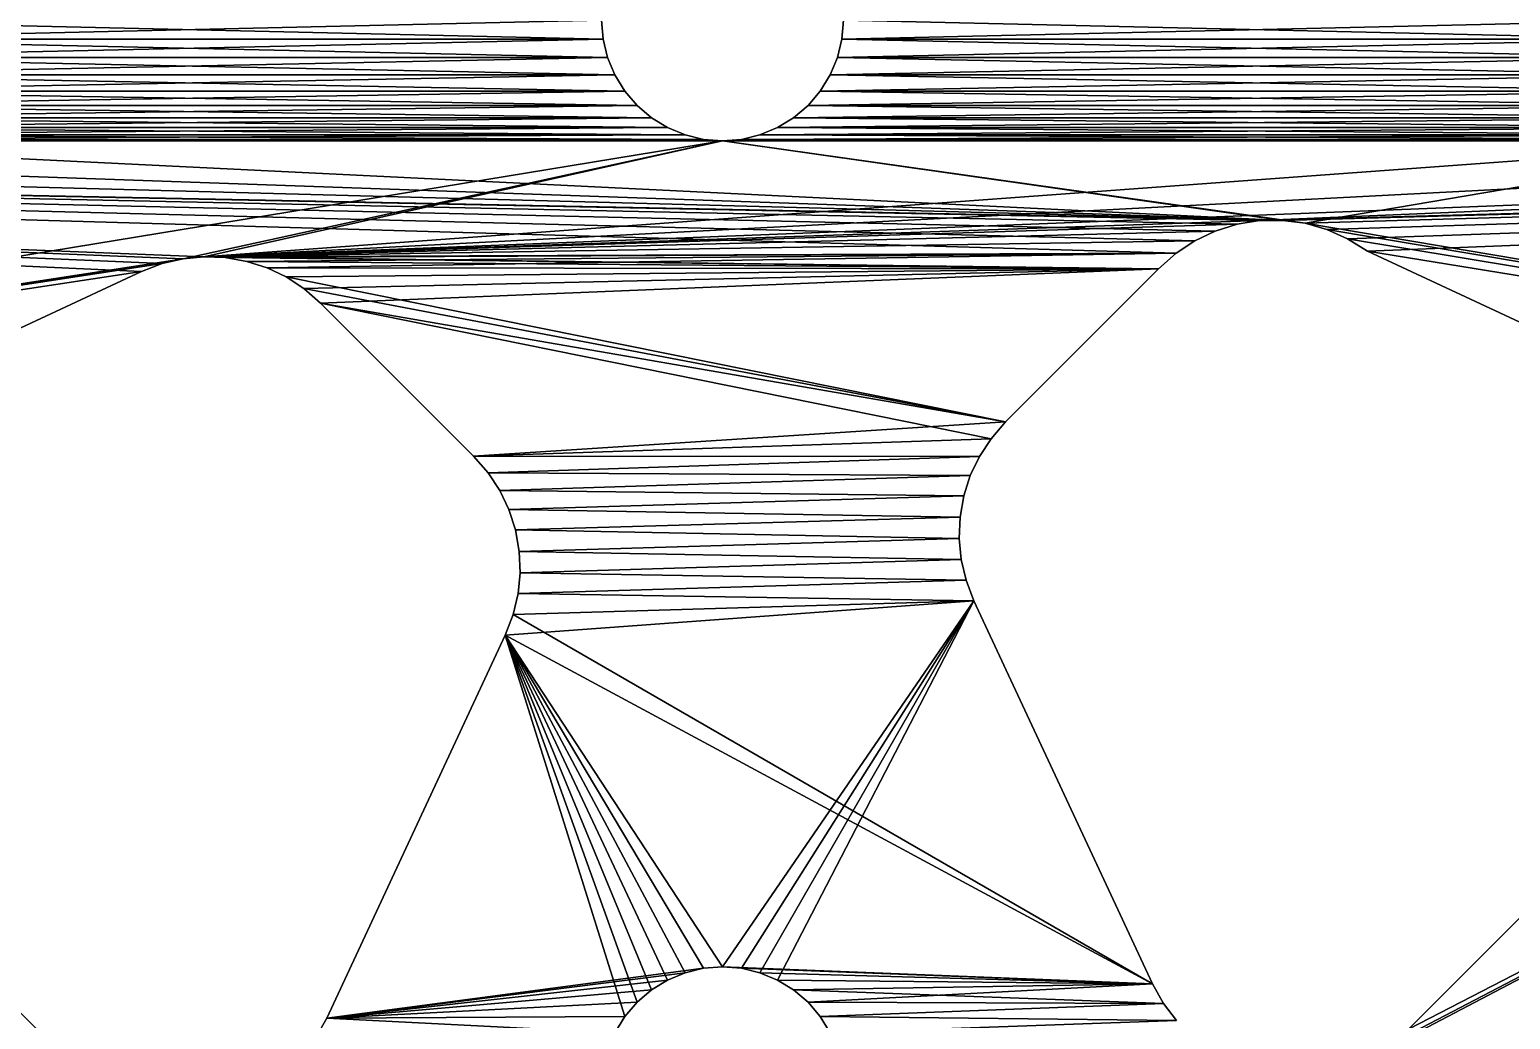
# Model space of a CAD drawing. Header units: millimetres. Extents: x -48.7 to 48.7, y -48.7 to 48.7.
# Drawn here: x -8.74 to 9.94, y -12.61 to -0.12 of the extents above; entities that cross this region are included whole.
import ezdxf

# ---------------------------------------------------------------- set-up
doc = ezdxf.new("R2010")
doc.units = ezdxf.units.MM
doc.header["$LTSCALE"] = 65.185185
for name, color, linetype in [('1', 7, 'CONTINUOUS'), ('122', 7, 'CONTINUOUS'), ('131', 7, 'CONTINUOUS'), ('2', 7, 'CONTINUOUS'), ('22', 7, 'CONTINUOUS'), ('67', 7, 'CONTINUOUS'), ('69', 7, 'CONTINUOUS'), ('70', 7, 'CONTINUOUS'), ('71', 7, 'CONTINUOUS'), ('73', 7, 'CONTINUOUS'), ('74', 7, 'CONTINUOUS'), ('75', 7, 'CONTINUOUS'), ('76', 7, 'CONTINUOUS'), ('78', 7, 'CONTINUOUS'), ('79', 7, 'CONTINUOUS'), ('80', 7, 'CONTINUOUS'), ('81', 7, 'CONTINUOUS'), ('82', 7, 'CONTINUOUS'), ('83', 7, 'CONTINUOUS'), ('84', 7, 'CONTINUOUS')]:
    doc.layers.add(name, color=color, linetype=linetype)

msp = doc.modelspace()

# ---------------------------------------------------------------- linework, layer by layer
at = {"layer": '1', "linetype": 'CONTINUOUS'}
for points in [[(-11.965, -0.242), (-11.945, 0), (-1.505, -0.242), (-11.965, -0.242)], [(-1.505, -0.242), (-11.945, 0), (-1.525, 0), (-1.505, -0.242)], [(1.525, 0), (11.965, -0.242), (1.505, -0.242), (1.525, 0)], [(11.945, 0), (11.965, -0.242), (1.525, 0), (11.945, 0)], [(-12.02, -0.472), (-11.965, -0.242), (-1.45, -0.472), (-12.02, -0.472)], [(-1.45, -0.472), (-11.965, -0.242), (-1.505, -0.242), (-1.45, -0.472)], [(1.505, -0.242), (12.02, -0.472), (1.45, -0.472), (1.505, -0.242)], [(11.965, -0.242), (12.02, -0.472), (1.505, -0.242), (11.965, -0.242)], [(-12.112, -0.691), (-12.02, -0.472), (-1.359, -0.691), (-12.112, -0.691)], [(-1.359, -0.691), (-12.02, -0.472), (-1.45, -0.472), (-1.359, -0.691)], [(1.45, -0.472), (12.112, -0.691), (1.359, -0.691), (1.45, -0.472)], [(12.02, -0.472), (12.112, -0.691), (1.45, -0.472), (12.02, -0.472)], [(-12.237, -0.897), (-12.112, -0.691), (-1.233, -0.897), (-12.237, -0.897)], [(-1.233, -0.897), (-12.112, -0.691), (-1.359, -0.691), (-1.233, -0.897)], [(1.359, -0.691), (12.237, -0.897), (1.233, -0.897), (1.359, -0.691)], [(12.112, -0.691), (12.237, -0.897), (1.359, -0.691), (12.112, -0.691)], [(-12.392, -1.077), (-12.237, -0.897), (-1.079, -1.077), (-12.392, -1.077)], [(-1.079, -1.077), (-12.237, -0.897), (-1.233, -0.897), (-1.079, -1.077)], [(1.233, -0.897), (12.392, -1.077), (1.079, -1.077), (1.233, -0.897)], [(12.237, -0.897), (12.392, -1.077), (1.233, -0.897), (12.237, -0.897)], [(-12.575, -1.234), (-12.392, -1.077), (-0.895, -1.234), (-12.575, -1.234)], [(-0.895, -1.234), (-12.392, -1.077), (-1.079, -1.077), (-0.895, -1.234)], [(1.079, -1.077), (12.575, -1.234), (0.895, -1.234), (1.079, -1.077)], [(12.392, -1.077), (12.575, -1.234), (1.079, -1.077), (12.392, -1.077)], [(-12.777, -1.358), (-12.575, -1.234), (-0.693, -1.358), (-12.777, -1.358)], [(-0.693, -1.358), (-12.575, -1.234), (-0.895, -1.234), (-0.693, -1.358)], [(0.895, -1.234), (12.777, -1.358), (0.693, -1.358), (0.895, -1.234)], [(12.575, -1.234), (12.777, -1.358), (0.895, -1.234), (12.575, -1.234)], [(-13.231, -1.506), (-13, -1.45), (-0.239, -1.506), (-13.231, -1.506)], [(-13, -1.45), (-12.777, -1.358), (-0.471, -1.45), (-13, -1.45)], [(-0.239, -1.506), (-13, -1.45), (-0.471, -1.45), (-0.239, -1.506)], [(-0.471, -1.45), (-12.777, -1.358), (-0.693, -1.358), (-0.471, -1.45)], [(0.471, -1.45), (13.231, -1.506), (0.239, -1.506), (0.471, -1.45)], [(0.693, -1.358), (13, -1.45), (0.471, -1.45), (0.693, -1.358)], [(13, -1.45), (13.231, -1.506), (0.471, -1.45), (13, -1.45)], [(12.777, -1.358), (13, -1.45), (0.693, -1.358), (12.777, -1.358)], [(-43.2, -1.524), (-30.5, -1.524), (7.063, -2.528), (-43.2, -1.524)], [(5.721, -2.943), (-43.2, -1.524), (5.958, -2.784), (5.721, -2.943)], [(-43.2, -1.524), (5.721, -2.943), (-6.542, -2.986), (-43.2, -1.524)], [(5.958, -2.784), (-43.2, -1.524), (6.214, -2.662), (5.958, -2.784)], [(6.214, -2.662), (-43.2, -1.524), (6.492, -2.576), (6.214, -2.662)], [(6.492, -2.576), (-43.2, -1.524), (6.776, -2.531), (6.492, -2.576)], [(6.776, -2.531), (-43.2, -1.524), (7.063, -2.528), (6.776, -2.531)], [(-12.161, -5.426), (-43.2, -1.524), (-7.329, -3.172), (-12.161, -5.426)], [(-7.329, -3.172), (-43.2, -1.524), (-7.068, -3.074), (-7.329, -3.172)], [(-7.068, -3.074), (-43.2, -1.524), (-6.806, -3.012), (-7.068, -3.074)], [(-6.806, -3.012), (-43.2, -1.524), (-6.542, -2.986), (-6.806, -3.012)], [(-30.5, -1.524), (-21.567, -1.524), (7.063, -2.528), (-30.5, -1.524)], [(-21.567, -1.524), (-13.47, -1.524), (7.063, -2.528), (-21.567, -1.524)], [(-13.47, -1.524), (-13.231, -1.506), (0, -1.524), (-13.47, -1.524)], [(-13.47, -1.524), (0, -1.524), (7.063, -2.528), (-13.47, -1.524)], [(0, -1.524), (-13.231, -1.506), (-0.239, -1.506), (0, -1.524)], [(0.239, -1.506), (13.47, -1.524), (0, -1.524), (0.239, -1.506)], [(0, -1.524), (13.47, -1.524), (7.351, -2.565), (0, -1.524)], [(7.063, -2.528), (0, -1.524), (7.351, -2.565), (7.063, -2.528)], [(13.231, -1.506), (13.47, -1.524), (0.239, -1.506), (13.231, -1.506)], [(13.47, -1.524), (43.439, -8.654), (7.351, -2.565), (13.47, -1.524)], [(7.351, -2.565), (43.439, -8.654), (7.625, -2.643), (7.351, -2.565)], [(7.625, -2.643), (43.439, -8.654), (7.885, -2.759), (7.625, -2.643)], [(7.885, -2.759), (43.439, -8.654), (8.135, -2.915), (7.885, -2.759)], [(5.721, -2.943), (5.501, -3.14), (-6.542, -2.986), (5.721, -2.943)], [(-6.542, -2.986), (5.501, -3.14), (-6.273, -2.997), (-6.542, -2.986)], [(8.135, -2.915), (43.439, -8.654), (12.593, -4.994), (8.135, -2.915)], [(-6.273, -2.997), (5.501, -3.14), (-6.003, -3.045), (-6.273, -2.997)], [(-6.003, -3.045), (5.501, -3.14), (-5.746, -3.126), (-6.003, -3.045)], [(-5.746, -3.126), (5.501, -3.14), (-5.507, -3.241), (-5.746, -3.126)], [(5.501, -3.14), (3.571, -5.07), (-5.507, -3.241), (5.501, -3.14)], [(-5.507, -3.241), (3.571, -5.07), (-5.282, -3.389), (-5.507, -3.241)], [(-5.282, -3.389), (3.571, -5.07), (-5.07, -3.571), (-5.282, -3.389)], [(3.571, -5.07), (3.389, -5.282), (-5.07, -3.571), (3.571, -5.07)], [(-5.07, -3.571), (3.389, -5.282), (-3.14, -5.501), (-5.07, -3.571)], [(3.389, -5.282), (3.241, -5.507), (-3.14, -5.501), (3.389, -5.282)], [(-3.14, -5.501), (3.241, -5.507), (-2.958, -5.713), (-3.14, -5.501)], [(3.241, -5.507), (3.126, -5.746), (-2.958, -5.713), (3.241, -5.507)], [(-2.958, -5.713), (3.126, -5.746), (-2.809, -5.938), (-2.958, -5.713)], [(3.126, -5.746), (3.045, -6.003), (-2.809, -5.938), (3.126, -5.746)], [(-2.809, -5.938), (3.045, -6.003), (-2.695, -6.177), (-2.809, -5.938)], [(3.045, -6.003), (2.997, -6.273), (-2.695, -6.177), (3.045, -6.003)], [(-2.695, -6.177), (2.997, -6.273), (-2.614, -6.434), (-2.695, -6.177)], [(2.997, -6.273), (2.986, -6.542), (-2.614, -6.434), (2.997, -6.273)], [(-2.614, -6.434), (2.986, -6.542), (-2.566, -6.704), (-2.614, -6.434)], [(2.986, -6.542), (3.012, -6.806), (-2.566, -6.704), (2.986, -6.542)], [(-2.566, -6.704), (3.012, -6.806), (-2.555, -6.974), (-2.566, -6.704)], [(3.012, -6.806), (3.074, -7.068), (-2.555, -6.974), (3.012, -6.806)], [(7.291, -20.091), (13.494, -7.781), (20.129, -6.81), (7.291, -20.091)], [(-2.555, -6.974), (3.074, -7.068), (-2.58, -7.237), (-2.555, -6.974)], [(3.074, -7.068), (3.172, -7.329), (-2.58, -7.237), (3.074, -7.068)], [(-2.58, -7.237), (3.172, -7.329), (-2.643, -7.499), (-2.58, -7.237)], [(3.172, -7.329), (5.426, -12.161), (-2.643, -7.499), (3.172, -7.329)], [(-2.643, -7.499), (5.426, -12.161), (-2.741, -7.761), (-2.643, -7.499)], [(-0.239, -20.061), (-0.471, -20.117), (-20.18, -7.731), (-0.239, -20.061)], [(-20.18, -7.731), (-0.471, -20.117), (-7.298, -20.125), (-20.18, -7.731)], [(0, -20.042), (-0.239, -20.061), (-20.18, -7.731), (0, -20.042)], [(-7.539, -13.609), (0, -20.042), (-20.18, -7.731), (-7.539, -13.609)], [(-12.73, -8.653), (-8.221, -13.162), (-20.18, -7.731), (-12.73, -8.653)], [(-7.781, -13.494), (-7.539, -13.609), (-20.18, -7.731), (-7.781, -13.494)], [(-8.008, -13.345), (-7.781, -13.494), (-20.18, -7.731), (-8.008, -13.345)], [(-8.221, -13.162), (-8.008, -13.345), (-20.18, -7.731), (-8.221, -13.162)], [(-2.741, -7.761), (-1.233, -12.573), (-4.994, -12.593), (-2.741, -7.761)], [(-1.079, -12.393), (-1.233, -12.573), (-2.741, -7.761), (-1.079, -12.393)], [(-0.895, -12.236), (-1.079, -12.393), (-2.741, -7.761), (-0.895, -12.236)], [(-0.693, -12.112), (-0.895, -12.236), (-2.741, -7.761), (-0.693, -12.112)], [(-0.471, -12.02), (-0.693, -12.112), (-2.741, -7.761), (-0.471, -12.02)], [(-0.239, -11.964), (-0.471, -12.02), (-2.741, -7.761), (-0.239, -11.964)], [(0, -11.946), (-0.239, -11.964), (-2.741, -7.761), (0, -11.946)], [(5.426, -12.161), (0, -11.946), (-2.741, -7.761), (5.426, -12.161)], [(13.345, -8.008), (13.494, -7.781), (7.291, -20.091), (13.345, -8.008)], [(13.162, -8.221), (13.345, -8.008), (7.291, -20.091), (13.162, -8.221)], [(8.653, -12.73), (13.162, -8.221), (7.291, -20.091), (8.653, -12.73)], [(0.239, -11.964), (0, -11.946), (5.426, -12.161), (0.239, -11.964)], [(0.471, -12.02), (0.239, -11.964), (5.426, -12.161), (0.471, -12.02)], [(0.693, -12.112), (0.471, -12.02), (5.426, -12.161), (0.693, -12.112)], [(0.895, -12.236), (0.693, -12.112), (5.426, -12.161), (0.895, -12.236)], [(5.563, -12.406), (0.895, -12.236), (5.426, -12.161), (5.563, -12.406)], [(1.079, -12.393), (0.895, -12.236), (5.563, -12.406), (1.079, -12.393)], [(1.233, -12.573), (1.079, -12.393), (5.563, -12.406), (1.233, -12.573)], [(5.726, -12.624), (1.233, -12.573), (5.563, -12.406), (5.726, -12.624)], [(-4.994, -12.593), (-1.359, -12.779), (-5.132, -12.838), (-4.994, -12.593)], [(-1.233, -12.573), (-1.359, -12.779), (-4.994, -12.593), (-1.233, -12.573)], [(1.359, -12.779), (1.233, -12.573), (5.726, -12.624), (1.359, -12.779)]]:
    msp.add_3dface(points, dxfattribs=at)
at = {"layer": '122', "linetype": 'CONTINUOUS'}
for points in [[(7.291, -20.091), (20.129, -6.81), (7.291, -20.091, 3.175), (7.291, -20.091)], [(20.129, -6.81), (20.129, -6.81, 3.175), (7.291, -20.091, 3.175), (20.129, -6.81)]]:
    msp.add_3dface(points, dxfattribs=at)
at = {"layer": '131', "linetype": 'CONTINUOUS'}
for points in [[(-20.18, -7.731), (-7.298, -20.125), (-20.18, -7.731, 3.175), (-20.18, -7.731)], [(-7.298, -20.125), (-7.298, -20.125, 3.175), (-20.18, -7.731, 3.175), (-7.298, -20.125)]]:
    msp.add_3dface(points, dxfattribs=at)
at = {"layer": '2', "linetype": 'CONTINUOUS'}
for points in [[(-11.945, 0, 3.175), (-11.965, -0.242, 3.175), (-1.525, 0, 3.175), (-11.945, 0, 3.175)], [(-1.525, 0, 3.175), (-11.965, -0.242, 3.175), (-1.505, -0.242, 3.175), (-1.525, 0, 3.175)], [(11.965, -0.242, 3.175), (11.945, 0, 3.175), (1.505, -0.242, 3.175), (11.965, -0.242, 3.175)], [(11.945, 0, 3.175), (1.525, 0, 3.175), (1.505, -0.242, 3.175), (11.945, 0, 3.175)], [(-11.965, -0.242, 3.175), (-12.02, -0.472, 3.175), (-1.505, -0.242, 3.175), (-11.965, -0.242, 3.175)], [(-1.505, -0.242, 3.175), (-12.02, -0.472, 3.175), (-1.45, -0.472, 3.175), (-1.505, -0.242, 3.175)], [(12.02, -0.472, 3.175), (11.965, -0.242, 3.175), (1.45, -0.472, 3.175), (12.02, -0.472, 3.175)], [(1.45, -0.472, 3.175), (11.965, -0.242, 3.175), (1.505, -0.242, 3.175), (1.45, -0.472, 3.175)], [(-12.02, -0.472, 3.175), (-12.112, -0.691, 3.175), (-1.45, -0.472, 3.175), (-12.02, -0.472, 3.175)], [(-1.45, -0.472, 3.175), (-12.112, -0.691, 3.175), (-1.359, -0.691, 3.175), (-1.45, -0.472, 3.175)], [(12.112, -0.691, 3.175), (12.02, -0.472, 3.175), (1.359, -0.691, 3.175), (12.112, -0.691, 3.175)], [(1.359, -0.691, 3.175), (12.02, -0.472, 3.175), (1.45, -0.472, 3.175), (1.359, -0.691, 3.175)], [(-12.112, -0.691, 3.175), (-12.237, -0.897, 3.175), (-1.359, -0.691, 3.175), (-12.112, -0.691, 3.175)], [(-1.359, -0.691, 3.175), (-12.237, -0.897, 3.175), (-1.233, -0.897, 3.175), (-1.359, -0.691, 3.175)], [(12.237, -0.897, 3.175), (12.112, -0.691, 3.175), (1.233, -0.897, 3.175), (12.237, -0.897, 3.175)], [(1.233, -0.897, 3.175), (12.112, -0.691, 3.175), (1.359, -0.691, 3.175), (1.233, -0.897, 3.175)], [(-12.237, -0.897, 3.175), (-12.392, -1.077, 3.175), (-1.233, -0.897, 3.175), (-12.237, -0.897, 3.175)], [(-1.233, -0.897, 3.175), (-12.392, -1.077, 3.175), (-1.079, -1.077, 3.175), (-1.233, -0.897, 3.175)], [(12.392, -1.077, 3.175), (12.237, -0.897, 3.175), (1.079, -1.077, 3.175), (12.392, -1.077, 3.175)], [(1.079, -1.077, 3.175), (12.237, -0.897, 3.175), (1.233, -0.897, 3.175), (1.079, -1.077, 3.175)], [(-12.392, -1.077, 3.175), (-12.575, -1.234, 3.175), (-1.079, -1.077, 3.175), (-12.392, -1.077, 3.175)], [(-1.079, -1.077, 3.175), (-12.575, -1.234, 3.175), (-0.895, -1.234, 3.175), (-1.079, -1.077, 3.175)], [(12.575, -1.234, 3.175), (12.392, -1.077, 3.175), (0.895, -1.234, 3.175), (12.575, -1.234, 3.175)], [(0.895, -1.234, 3.175), (12.392, -1.077, 3.175), (1.079, -1.077, 3.175), (0.895, -1.234, 3.175)], [(-12.575, -1.234, 3.175), (-12.777, -1.358, 3.175), (-0.895, -1.234, 3.175), (-12.575, -1.234, 3.175)], [(-0.895, -1.234, 3.175), (-12.777, -1.358, 3.175), (-0.693, -1.358, 3.175), (-0.895, -1.234, 3.175)], [(12.777, -1.358, 3.175), (12.575, -1.234, 3.175), (0.693, -1.358, 3.175), (12.777, -1.358, 3.175)], [(0.693, -1.358, 3.175), (12.575, -1.234, 3.175), (0.895, -1.234, 3.175), (0.693, -1.358, 3.175)], [(-13, -1.45, 3.175), (-13.231, -1.506, 3.175), (-0.471, -1.45, 3.175), (-13, -1.45, 3.175)], [(-0.471, -1.45, 3.175), (-13.231, -1.506, 3.175), (-0.239, -1.506, 3.175), (-0.471, -1.45, 3.175)], [(-12.777, -1.358, 3.175), (-13, -1.45, 3.175), (-0.693, -1.358, 3.175), (-12.777, -1.358, 3.175)], [(-0.693, -1.358, 3.175), (-13, -1.45, 3.175), (-0.471, -1.45, 3.175), (-0.693, -1.358, 3.175)], [(13.231, -1.506, 3.175), (13, -1.45, 3.175), (0.239, -1.506, 3.175), (13.231, -1.506, 3.175)], [(0.239, -1.506, 3.175), (13, -1.45, 3.175), (0.471, -1.45, 3.175), (0.239, -1.506, 3.175)], [(13, -1.45, 3.175), (12.777, -1.358, 3.175), (0.471, -1.45, 3.175), (13, -1.45, 3.175)], [(0.471, -1.45, 3.175), (12.777, -1.358, 3.175), (0.693, -1.358, 3.175), (0.471, -1.45, 3.175)], [(-13.47, -1.524, 3.175), (-43.439, -8.654, 3.175), (0, -1.524, 3.175), (-13.47, -1.524, 3.175)], [(0, -1.524, 3.175), (-43.439, -8.654, 3.175), (-6.806, -3.012, 3.175), (0, -1.524, 3.175)], [(-13.231, -1.506, 3.175), (-13.47, -1.524, 3.175), (-0.239, -1.506, 3.175), (-13.231, -1.506, 3.175)], [(-0.239, -1.506, 3.175), (-13.47, -1.524, 3.175), (0, -1.524, 3.175), (-0.239, -1.506, 3.175)], [(-6.542, -2.986, 3.175), (0, -1.524, 3.175), (-6.806, -3.012, 3.175), (-6.542, -2.986, 3.175)], [(30.5, -1.524, 3.175), (21.567, -1.524, 3.175), (-6.542, -2.986, 3.175), (30.5, -1.524, 3.175)], [(21.567, -1.524, 3.175), (13.47, -1.524, 3.175), (-6.542, -2.986, 3.175), (21.567, -1.524, 3.175)], [(6.776, -2.531, 3.175), (30.5, -1.524, 3.175), (-6.542, -2.986, 3.175), (6.776, -2.531, 3.175)], [(13.47, -1.524, 3.175), (0, -1.524, 3.175), (-6.542, -2.986, 3.175), (13.47, -1.524, 3.175)], [(13.47, -1.524, 3.175), (13.231, -1.506, 3.175), (0, -1.524, 3.175), (13.47, -1.524, 3.175)], [(0, -1.524, 3.175), (13.231, -1.506, 3.175), (0.239, -1.506, 3.175), (0, -1.524, 3.175)], [(43.2, -1.524, 3.175), (30.5, -1.524, 3.175), (6.776, -2.531, 3.175), (43.2, -1.524, 3.175)], [(7.063, -2.528, 3.175), (43.2, -1.524, 3.175), (6.776, -2.531, 3.175), (7.063, -2.528, 3.175)], [(7.351, -2.565, 3.175), (43.2, -1.524, 3.175), (7.063, -2.528, 3.175), (7.351, -2.565, 3.175)], [(7.625, -2.643, 3.175), (43.2, -1.524, 3.175), (7.351, -2.565, 3.175), (7.625, -2.643, 3.175)], [(7.885, -2.759, 3.175), (43.2, -1.524, 3.175), (7.625, -2.643, 3.175), (7.885, -2.759, 3.175)], [(8.135, -2.915, 3.175), (43.2, -1.524, 3.175), (7.885, -2.759, 3.175), (8.135, -2.915, 3.175)], [(12.593, -4.994, 3.175), (43.2, -1.524, 3.175), (8.135, -2.915, 3.175), (12.593, -4.994, 3.175)], [(6.492, -2.576, 3.175), (6.776, -2.531, 3.175), (-6.542, -2.986, 3.175), (6.492, -2.576, 3.175)], [(6.214, -2.662, 3.175), (6.492, -2.576, 3.175), (-6.542, -2.986, 3.175), (6.214, -2.662, 3.175)], [(5.958, -2.784, 3.175), (6.214, -2.662, 3.175), (-6.542, -2.986, 3.175), (5.958, -2.784, 3.175)], [(5.721, -2.943, 3.175), (5.958, -2.784, 3.175), (-6.542, -2.986, 3.175), (5.721, -2.943, 3.175)], [(-6.273, -2.997, 3.175), (5.721, -2.943, 3.175), (-6.542, -2.986, 3.175), (-6.273, -2.997, 3.175)], [(-6.003, -3.045, 3.175), (5.721, -2.943, 3.175), (-6.273, -2.997, 3.175), (-6.003, -3.045, 3.175)], [(-5.746, -3.126, 3.175), (5.721, -2.943, 3.175), (-6.003, -3.045, 3.175), (-5.746, -3.126, 3.175)], [(5.501, -3.14, 3.175), (5.721, -2.943, 3.175), (-5.746, -3.126, 3.175), (5.501, -3.14, 3.175)], [(-6.806, -3.012, 3.175), (-43.439, -8.654, 3.175), (-7.068, -3.074, 3.175), (-6.806, -3.012, 3.175)], [(-7.068, -3.074, 3.175), (-43.439, -8.654, 3.175), (-7.329, -3.172, 3.175), (-7.068, -3.074, 3.175)], [(-7.329, -3.172, 3.175), (-43.439, -8.654, 3.175), (-12.161, -5.426, 3.175), (-7.329, -3.172, 3.175)], [(-5.507, -3.241, 3.175), (5.501, -3.14, 3.175), (-5.746, -3.126, 3.175), (-5.507, -3.241, 3.175)], [(-5.282, -3.389, 3.175), (5.501, -3.14, 3.175), (-5.507, -3.241, 3.175), (-5.282, -3.389, 3.175)], [(-5.07, -3.571, 3.175), (5.501, -3.14, 3.175), (-5.282, -3.389, 3.175), (-5.07, -3.571, 3.175)], [(3.571, -5.07, 3.175), (5.501, -3.14, 3.175), (-5.07, -3.571, 3.175), (3.571, -5.07, 3.175)], [(-3.14, -5.501, 3.175), (3.571, -5.07, 3.175), (-5.07, -3.571, 3.175), (-3.14, -5.501, 3.175)], [(3.389, -5.282, 3.175), (3.571, -5.07, 3.175), (-3.14, -5.501, 3.175), (3.389, -5.282, 3.175)], [(3.241, -5.507, 3.175), (3.389, -5.282, 3.175), (-3.14, -5.501, 3.175), (3.241, -5.507, 3.175)], [(-2.958, -5.713, 3.175), (3.241, -5.507, 3.175), (-3.14, -5.501, 3.175), (-2.958, -5.713, 3.175)], [(3.126, -5.746, 3.175), (3.241, -5.507, 3.175), (-2.958, -5.713, 3.175), (3.126, -5.746, 3.175)], [(-2.809, -5.938, 3.175), (3.126, -5.746, 3.175), (-2.958, -5.713, 3.175), (-2.809, -5.938, 3.175)], [(3.045, -6.003, 3.175), (3.126, -5.746, 3.175), (-2.809, -5.938, 3.175), (3.045, -6.003, 3.175)], [(-2.695, -6.177, 3.175), (3.045, -6.003, 3.175), (-2.809, -5.938, 3.175), (-2.695, -6.177, 3.175)], [(2.997, -6.273, 3.175), (3.045, -6.003, 3.175), (-2.695, -6.177, 3.175), (2.997, -6.273, 3.175)], [(-2.614, -6.434, 3.175), (2.997, -6.273, 3.175), (-2.695, -6.177, 3.175), (-2.614, -6.434, 3.175)], [(2.986, -6.542, 3.175), (2.997, -6.273, 3.175), (-2.614, -6.434, 3.175), (2.986, -6.542, 3.175)], [(-2.566, -6.704, 3.175), (2.986, -6.542, 3.175), (-2.614, -6.434, 3.175), (-2.566, -6.704, 3.175)], [(3.012, -6.806, 3.175), (2.986, -6.542, 3.175), (-2.566, -6.704, 3.175), (3.012, -6.806, 3.175)], [(-2.555, -6.974, 3.175), (3.012, -6.806, 3.175), (-2.566, -6.704, 3.175), (-2.555, -6.974, 3.175)], [(3.074, -7.068, 3.175), (3.012, -6.806, 3.175), (-2.555, -6.974, 3.175), (3.074, -7.068, 3.175)], [(0, -20.042, 3.175), (0.239, -20.061, 3.175), (20.129, -6.81, 3.175), (0, -20.042, 3.175)], [(8.212, -13.063, 3.175), (0, -20.042, 3.175), (20.129, -6.81, 3.175), (8.212, -13.063, 3.175)], [(20.129, -6.81, 3.175), (0.239, -20.061, 3.175), (7.291, -20.091, 3.175), (20.129, -6.81, 3.175)], [(8.44, -12.914, 3.175), (8.212, -13.063, 3.175), (20.129, -6.81, 3.175), (8.44, -12.914, 3.175)], [(8.653, -12.73, 3.175), (8.44, -12.914, 3.175), (20.129, -6.81, 3.175), (8.653, -12.73, 3.175)], [(13.162, -8.221, 3.175), (8.653, -12.73, 3.175), (20.129, -6.81, 3.175), (13.162, -8.221, 3.175)], [(-2.58, -7.237, 3.175), (3.074, -7.068, 3.175), (-2.555, -6.974, 3.175), (-2.58, -7.237, 3.175)], [(3.172, -7.329, 3.175), (3.074, -7.068, 3.175), (-2.58, -7.237, 3.175), (3.172, -7.329, 3.175)], [(-2.643, -7.499, 3.175), (3.172, -7.329, 3.175), (-2.58, -7.237, 3.175), (-2.643, -7.499, 3.175)], [(0, -11.946, 3.175), (3.172, -7.329, 3.175), (-2.741, -7.761, 3.175), (0, -11.946, 3.175)], [(-2.741, -7.761, 3.175), (3.172, -7.329, 3.175), (-2.643, -7.499, 3.175), (-2.741, -7.761, 3.175)], [(0, -11.946, 3.175), (0.239, -11.964, 3.175), (3.172, -7.329, 3.175), (0, -11.946, 3.175)], [(0.239, -11.964, 3.175), (0.471, -12.02, 3.175), (3.172, -7.329, 3.175), (0.239, -11.964, 3.175)], [(0.471, -12.02, 3.175), (0.693, -12.112, 3.175), (3.172, -7.329, 3.175), (0.471, -12.02, 3.175)], [(3.172, -7.329, 3.175), (0.693, -12.112, 3.175), (5.426, -12.161, 3.175), (3.172, -7.329, 3.175)], [(-7.298, -20.125, 3.175), (-13.063, -8.212, 3.175), (-20.18, -7.731, 3.175), (-7.298, -20.125, 3.175)], [(-4.994, -12.593, 3.175), (-0.239, -11.964, 3.175), (-2.741, -7.761, 3.175), (-4.994, -12.593, 3.175)], [(-0.239, -11.964, 3.175), (0, -11.946, 3.175), (-2.741, -7.761, 3.175), (-0.239, -11.964, 3.175)], [(-12.914, -8.44, 3.175), (-13.063, -8.212, 3.175), (-7.298, -20.125, 3.175), (-12.914, -8.44, 3.175)], [(-12.73, -8.653, 3.175), (-12.914, -8.44, 3.175), (-7.298, -20.125, 3.175), (-12.73, -8.653, 3.175)], [(-8.221, -13.162, 3.175), (-12.73, -8.653, 3.175), (-7.298, -20.125, 3.175), (-8.221, -13.162, 3.175)], [(-0.471, -12.02, 3.175), (-0.239, -11.964, 3.175), (-4.994, -12.593, 3.175), (-0.471, -12.02, 3.175)], [(-0.693, -12.112, 3.175), (-0.471, -12.02, 3.175), (-4.994, -12.593, 3.175), (-0.693, -12.112, 3.175)], [(-0.895, -12.236, 3.175), (-0.693, -12.112, 3.175), (-4.994, -12.593, 3.175), (-0.895, -12.236, 3.175)], [(0.693, -12.112, 3.175), (0.895, -12.236, 3.175), (5.426, -12.161, 3.175), (0.693, -12.112, 3.175)], [(-1.079, -12.393, 3.175), (-0.895, -12.236, 3.175), (-4.994, -12.593, 3.175), (-1.079, -12.393, 3.175)], [(0.895, -12.236, 3.175), (1.079, -12.393, 3.175), (5.426, -12.161, 3.175), (0.895, -12.236, 3.175)], [(5.426, -12.161, 3.175), (1.079, -12.393, 3.175), (5.563, -12.406, 3.175), (5.426, -12.161, 3.175)], [(-1.233, -12.573, 3.175), (-1.079, -12.393, 3.175), (-4.994, -12.593, 3.175), (-1.233, -12.573, 3.175)], [(1.079, -12.393, 3.175), (1.233, -12.573, 3.175), (5.563, -12.406, 3.175), (1.079, -12.393, 3.175)], [(5.563, -12.406, 3.175), (1.233, -12.573, 3.175), (5.726, -12.624, 3.175), (5.563, -12.406, 3.175)], [(-5.132, -12.838, 3.175), (-1.359, -12.779, 3.175), (-4.994, -12.593, 3.175), (-5.132, -12.838, 3.175)], [(-1.359, -12.779, 3.175), (-1.233, -12.573, 3.175), (-4.994, -12.593, 3.175), (-1.359, -12.779, 3.175)], [(1.233, -12.573, 3.175), (1.359, -12.779, 3.175), (5.726, -12.624, 3.175), (1.233, -12.573, 3.175)]]:
    msp.add_3dface(points, dxfattribs=at)
at = {"layer": '22', "linetype": 'CONTINUOUS'}
for points in [[(-0.239, -11.964), (0, -11.946), (-0.239, -11.964, 3.175), (-0.239, -11.964)], [(0, -11.946), (0, -11.946, 3.175), (-0.239, -11.964, 3.175), (0, -11.946)], [(0, -11.946), (0.239, -11.964), (0, -11.946, 3.175), (0, -11.946)], [(0.239, -11.964), (0.239, -11.964, 3.175), (0, -11.946, 3.175), (0.239, -11.964)], [(-0.895, -12.236), (-0.693, -12.112), (-0.895, -12.236, 3.175), (-0.895, -12.236)], [(-0.693, -12.112), (-0.693, -12.112, 3.175), (-0.895, -12.236, 3.175), (-0.693, -12.112)], [(-0.693, -12.112), (-0.471, -12.02), (-0.693, -12.112, 3.175), (-0.693, -12.112)], [(-0.471, -12.02), (-0.471, -12.02, 3.175), (-0.693, -12.112, 3.175), (-0.471, -12.02)], [(-0.471, -12.02), (-0.239, -11.964), (-0.471, -12.02, 3.175), (-0.471, -12.02)], [(-0.239, -11.964), (-0.239, -11.964, 3.175), (-0.471, -12.02, 3.175), (-0.239, -11.964)], [(0.239, -11.964), (0.471, -12.02), (0.239, -11.964, 3.175), (0.239, -11.964)], [(0.471, -12.02), (0.471, -12.02, 3.175), (0.239, -11.964, 3.175), (0.471, -12.02)], [(0.471, -12.02), (0.693, -12.112), (0.471, -12.02, 3.175), (0.471, -12.02)], [(0.693, -12.112), (0.693, -12.112, 3.175), (0.471, -12.02, 3.175), (0.693, -12.112)], [(0.693, -12.112), (0.895, -12.236), (0.693, -12.112, 3.175), (0.693, -12.112)], [(0.895, -12.236), (0.895, -12.236, 3.175), (0.693, -12.112, 3.175), (0.895, -12.236)], [(-1.079, -12.393), (-0.895, -12.236), (-1.079, -12.393, 3.175), (-1.079, -12.393)], [(-0.895, -12.236), (-0.895, -12.236, 3.175), (-1.079, -12.393, 3.175), (-0.895, -12.236)], [(0.895, -12.236), (1.079, -12.393), (0.895, -12.236, 3.175), (0.895, -12.236)], [(1.079, -12.393), (1.079, -12.393, 3.175), (0.895, -12.236, 3.175), (1.079, -12.393)], [(-1.233, -12.573), (-1.079, -12.393), (-1.233, -12.573, 3.175), (-1.233, -12.573)], [(-1.079, -12.393), (-1.079, -12.393, 3.175), (-1.233, -12.573, 3.175), (-1.079, -12.393)], [(1.079, -12.393), (1.233, -12.573), (1.079, -12.393, 3.175), (1.079, -12.393)], [(1.233, -12.573), (1.233, -12.573, 3.175), (1.079, -12.393, 3.175), (1.233, -12.573)], [(-1.359, -12.779), (-1.233, -12.573), (-1.359, -12.779, 3.175), (-1.359, -12.779)], [(-1.233, -12.573), (-1.233, -12.573, 3.175), (-1.359, -12.779, 3.175), (-1.233, -12.573)], [(1.233, -12.573), (1.359, -12.779), (1.233, -12.573, 3.175), (1.233, -12.573)], [(1.359, -12.779), (1.359, -12.779, 3.175), (1.233, -12.573, 3.175), (1.359, -12.779)]]:
    msp.add_3dface(points, dxfattribs=at)
at = {"layer": '67', "linetype": 'CONTINUOUS'}
for points in [[(-1.505, -0.242), (-1.525, 0), (-1.505, -0.242, 3.175), (-1.505, -0.242)], [(-1.525, 0), (-1.525, 0, 3.175), (-1.505, -0.242, 3.175), (-1.525, 0)], [(1.525, 0), (1.505, -0.242), (1.525, 0, 3.175), (1.525, 0)], [(1.525, 0, 3.175), (1.505, -0.242), (1.505, -0.242, 3.175), (1.525, 0, 3.175)], [(-1.45, -0.472), (-1.505, -0.242), (-1.45, -0.472, 3.175), (-1.45, -0.472)], [(-1.505, -0.242), (-1.505, -0.242, 3.175), (-1.45, -0.472, 3.175), (-1.505, -0.242)], [(1.505, -0.242), (1.45, -0.472), (1.505, -0.242, 3.175), (1.505, -0.242)], [(1.45, -0.472), (1.45, -0.472, 3.175), (1.505, -0.242, 3.175), (1.45, -0.472)], [(-1.359, -0.691), (-1.45, -0.472), (-1.359, -0.691, 3.175), (-1.359, -0.691)], [(-1.45, -0.472), (-1.45, -0.472, 3.175), (-1.359, -0.691, 3.175), (-1.45, -0.472)], [(1.45, -0.472), (1.359, -0.691), (1.45, -0.472, 3.175), (1.45, -0.472)], [(1.359, -0.691), (1.359, -0.691, 3.175), (1.45, -0.472, 3.175), (1.359, -0.691)], [(-1.233, -0.897), (-1.359, -0.691), (-1.233, -0.897, 3.175), (-1.233, -0.897)], [(-1.359, -0.691), (-1.359, -0.691, 3.175), (-1.233, -0.897, 3.175), (-1.359, -0.691)], [(1.359, -0.691), (1.233, -0.897), (1.359, -0.691, 3.175), (1.359, -0.691)], [(1.233, -0.897), (1.233, -0.897, 3.175), (1.359, -0.691, 3.175), (1.233, -0.897)], [(-1.079, -1.077), (-1.233, -0.897), (-1.079, -1.077, 3.175), (-1.079, -1.077)], [(-1.233, -0.897), (-1.233, -0.897, 3.175), (-1.079, -1.077, 3.175), (-1.233, -0.897)], [(1.233, -0.897), (1.079, -1.077), (1.233, -0.897, 3.175), (1.233, -0.897)], [(1.079, -1.077), (1.079, -1.077, 3.175), (1.233, -0.897, 3.175), (1.079, -1.077)], [(-0.895, -1.234), (-1.079, -1.077), (-0.895, -1.234, 3.175), (-0.895, -1.234)], [(-1.079, -1.077), (-1.079, -1.077, 3.175), (-0.895, -1.234, 3.175), (-1.079, -1.077)], [(1.079, -1.077), (0.895, -1.234), (1.079, -1.077, 3.175), (1.079, -1.077)], [(0.895, -1.234), (0.895, -1.234, 3.175), (1.079, -1.077, 3.175), (0.895, -1.234)], [(-0.693, -1.358), (-0.895, -1.234), (-0.693, -1.358, 3.175), (-0.693, -1.358)], [(-0.895, -1.234), (-0.895, -1.234, 3.175), (-0.693, -1.358, 3.175), (-0.895, -1.234)], [(0.895, -1.234), (0.693, -1.358), (0.895, -1.234, 3.175), (0.895, -1.234)], [(0.693, -1.358), (0.693, -1.358, 3.175), (0.895, -1.234, 3.175), (0.693, -1.358)], [(-0.471, -1.45), (-0.693, -1.358), (-0.471, -1.45, 3.175), (-0.471, -1.45)], [(-0.693, -1.358), (-0.693, -1.358, 3.175), (-0.471, -1.45, 3.175), (-0.693, -1.358)], [(-0.239, -1.506), (-0.471, -1.45), (-0.239, -1.506, 3.175), (-0.239, -1.506)], [(-0.471, -1.45), (-0.471, -1.45, 3.175), (-0.239, -1.506, 3.175), (-0.471, -1.45)], [(0.471, -1.45), (0.239, -1.506), (0.471, -1.45, 3.175), (0.471, -1.45)], [(0.239, -1.506), (0.239, -1.506, 3.175), (0.471, -1.45, 3.175), (0.239, -1.506)], [(0.693, -1.358), (0.471, -1.45), (0.693, -1.358, 3.175), (0.693, -1.358)], [(0.471, -1.45), (0.471, -1.45, 3.175), (0.693, -1.358, 3.175), (0.471, -1.45)], [(0, -1.524), (-0.239, -1.506), (0, -1.524, 3.175), (0, -1.524)], [(-0.239, -1.506), (-0.239, -1.506, 3.175), (0, -1.524, 3.175), (-0.239, -1.506)], [(0.239, -1.506), (0, -1.524), (0.239, -1.506, 3.175), (0.239, -1.506)], [(0, -1.524), (0, -1.524, 3.175), (0.239, -1.506, 3.175), (0, -1.524)]]:
    msp.add_3dface(points, dxfattribs=at)
at = {"layer": '69', "linetype": 'CONTINUOUS'}
for points in [[(3.571, -5.07), (5.501, -3.14), (5.501, -3.14, 3.175), (3.571, -5.07)], [(3.571, -5.07, 3.175), (3.571, -5.07), (5.501, -3.14, 3.175), (3.571, -5.07, 3.175)]]:
    msp.add_3dface(points, dxfattribs=at)
at = {"layer": '70', "linetype": 'CONTINUOUS'}
for points in [[(6.214, -2.662), (6.492, -2.576), (6.214, -2.662, 3.175), (6.214, -2.662)], [(6.492, -2.576), (6.492, -2.576, 3.175), (6.214, -2.662, 3.175), (6.492, -2.576)], [(6.492, -2.576), (6.776, -2.531), (6.492, -2.576, 3.175), (6.492, -2.576)], [(6.776, -2.531), (6.776, -2.531, 3.175), (6.492, -2.576, 3.175), (6.776, -2.531)], [(6.776, -2.531), (7.063, -2.528), (6.776, -2.531, 3.175), (6.776, -2.531)], [(7.063, -2.528), (7.063, -2.528, 3.175), (6.776, -2.531, 3.175), (7.063, -2.528)], [(7.063, -2.528), (7.351, -2.565), (7.063, -2.528, 3.175), (7.063, -2.528)], [(7.351, -2.565), (7.351, -2.565, 3.175), (7.063, -2.528, 3.175), (7.351, -2.565)], [(7.351, -2.565), (7.625, -2.643), (7.351, -2.565, 3.175), (7.351, -2.565)], [(7.625, -2.643), (7.625, -2.643, 3.175), (7.351, -2.565, 3.175), (7.625, -2.643)], [(5.721, -2.943), (5.958, -2.784), (5.721, -2.943, 3.175), (5.721, -2.943)], [(5.958, -2.784), (5.958, -2.784, 3.175), (5.721, -2.943, 3.175), (5.958, -2.784)], [(5.958, -2.784), (6.214, -2.662), (5.958, -2.784, 3.175), (5.958, -2.784)], [(6.214, -2.662), (6.214, -2.662, 3.175), (5.958, -2.784, 3.175), (6.214, -2.662)], [(7.625, -2.643), (7.885, -2.759), (7.625, -2.643, 3.175), (7.625, -2.643)], [(7.885, -2.759), (7.885, -2.759, 3.175), (7.625, -2.643, 3.175), (7.885, -2.759)], [(7.885, -2.759), (8.135, -2.915), (7.885, -2.759, 3.175), (7.885, -2.759)], [(8.135, -2.915), (8.135, -2.915, 3.175), (7.885, -2.759, 3.175), (8.135, -2.915)], [(5.501, -3.14), (5.721, -2.943), (5.501, -3.14, 3.175), (5.501, -3.14)], [(5.721, -2.943), (5.721, -2.943, 3.175), (5.501, -3.14, 3.175), (5.721, -2.943)]]:
    msp.add_3dface(points, dxfattribs=at)
at = {"layer": '71', "linetype": 'CONTINUOUS'}
for points in [[(8.135, -2.915), (12.593, -4.994), (8.135, -2.915, 3.175), (8.135, -2.915)], [(12.593, -4.994), (12.593, -4.994, 3.175), (8.135, -2.915, 3.175), (12.593, -4.994)]]:
    msp.add_3dface(points, dxfattribs=at)
at = {"layer": '73', "linetype": 'CONTINUOUS'}
for points in [[(13.162, -8.221), (8.653, -12.73), (13.162, -8.221, 3.175), (13.162, -8.221)], [(8.653, -12.73), (8.653, -12.73, 3.175), (13.162, -8.221, 3.175), (8.653, -12.73)]]:
    msp.add_3dface(points, dxfattribs=at)
at = {"layer": '74', "linetype": 'CONTINUOUS'}
for points in [[(5.563, -12.406), (5.426, -12.161), (5.563, -12.406, 3.175), (5.563, -12.406)], [(5.426, -12.161), (5.426, -12.161, 3.175), (5.563, -12.406, 3.175), (5.426, -12.161)], [(5.726, -12.624), (5.563, -12.406), (5.726, -12.624, 3.175), (5.726, -12.624)], [(5.563, -12.406), (5.563, -12.406, 3.175), (5.726, -12.624, 3.175), (5.563, -12.406)]]:
    msp.add_3dface(points, dxfattribs=at)
at = {"layer": '75', "linetype": 'CONTINUOUS'}
for points in [[(5.426, -12.161), (3.172, -7.329), (5.426, -12.161, 3.175), (5.426, -12.161)], [(3.172, -7.329), (3.172, -7.329, 3.175), (5.426, -12.161, 3.175), (3.172, -7.329)]]:
    msp.add_3dface(points, dxfattribs=at)
at = {"layer": '76', "linetype": 'CONTINUOUS'}
for points in [[(3.389, -5.282), (3.571, -5.07), (3.389, -5.282, 3.175), (3.389, -5.282)], [(3.571, -5.07), (3.571, -5.07, 3.175), (3.389, -5.282, 3.175), (3.571, -5.07)], [(3.241, -5.507), (3.389, -5.282), (3.241, -5.507, 3.175), (3.241, -5.507)], [(3.389, -5.282), (3.389, -5.282, 3.175), (3.241, -5.507, 3.175), (3.389, -5.282)], [(3.126, -5.746), (3.241, -5.507), (3.126, -5.746, 3.175), (3.126, -5.746)], [(3.241, -5.507), (3.241, -5.507, 3.175), (3.126, -5.746, 3.175), (3.241, -5.507)], [(3.045, -6.003), (3.126, -5.746), (3.045, -6.003, 3.175), (3.045, -6.003)], [(3.126, -5.746), (3.126, -5.746, 3.175), (3.045, -6.003, 3.175), (3.126, -5.746)], [(2.997, -6.273), (3.045, -6.003), (2.997, -6.273, 3.175), (2.997, -6.273)], [(3.045, -6.003), (3.045, -6.003, 3.175), (2.997, -6.273, 3.175), (3.045, -6.003)], [(2.986, -6.542), (2.997, -6.273), (2.986, -6.542, 3.175), (2.986, -6.542)], [(2.997, -6.273), (2.997, -6.273, 3.175), (2.986, -6.542, 3.175), (2.997, -6.273)], [(3.012, -6.806), (2.986, -6.542), (3.012, -6.806, 3.175), (3.012, -6.806)], [(2.986, -6.542), (2.986, -6.542, 3.175), (3.012, -6.806, 3.175), (2.986, -6.542)], [(3.074, -7.068), (3.012, -6.806), (3.074, -7.068, 3.175), (3.074, -7.068)], [(3.012, -6.806), (3.012, -6.806, 3.175), (3.074, -7.068, 3.175), (3.012, -6.806)], [(3.172, -7.329), (3.074, -7.068), (3.172, -7.329, 3.175), (3.172, -7.329)], [(3.074, -7.068), (3.074, -7.068, 3.175), (3.172, -7.329, 3.175), (3.074, -7.068)]]:
    msp.add_3dface(points, dxfattribs=at)
at = {"layer": '78', "linetype": 'CONTINUOUS'}
for points in [[(-12.161, -5.426), (-7.329, -3.172), (-12.161, -5.426, 3.175), (-12.161, -5.426)], [(-7.329, -3.172), (-7.329, -3.172, 3.175), (-12.161, -5.426, 3.175), (-7.329, -3.172)]]:
    msp.add_3dface(points, dxfattribs=at)
at = {"layer": '79', "linetype": 'CONTINUOUS'}
for points in [[(-6.806, -3.012), (-6.542, -2.986), (-6.806, -3.012, 3.175), (-6.806, -3.012)], [(-6.542, -2.986), (-6.542, -2.986, 3.175), (-6.806, -3.012, 3.175), (-6.542, -2.986)], [(-6.542, -2.986), (-6.273, -2.997), (-6.542, -2.986, 3.175), (-6.542, -2.986)], [(-6.273, -2.997), (-6.273, -2.997, 3.175), (-6.542, -2.986, 3.175), (-6.273, -2.997)], [(-7.329, -3.172), (-7.068, -3.074), (-7.329, -3.172, 3.175), (-7.329, -3.172)], [(-7.068, -3.074), (-7.068, -3.074, 3.175), (-7.329, -3.172, 3.175), (-7.068, -3.074)], [(-7.068, -3.074), (-6.806, -3.012), (-7.068, -3.074, 3.175), (-7.068, -3.074)], [(-6.806, -3.012), (-6.806, -3.012, 3.175), (-7.068, -3.074, 3.175), (-6.806, -3.012)], [(-6.273, -2.997), (-6.003, -3.045), (-6.273, -2.997, 3.175), (-6.273, -2.997)], [(-6.003, -3.045), (-6.003, -3.045, 3.175), (-6.273, -2.997, 3.175), (-6.003, -3.045)], [(-6.003, -3.045), (-5.746, -3.126), (-6.003, -3.045, 3.175), (-6.003, -3.045)], [(-5.746, -3.126), (-5.746, -3.126, 3.175), (-6.003, -3.045, 3.175), (-5.746, -3.126)], [(-5.746, -3.126), (-5.507, -3.241), (-5.746, -3.126, 3.175), (-5.746, -3.126)], [(-5.507, -3.241), (-5.507, -3.241, 3.175), (-5.746, -3.126, 3.175), (-5.507, -3.241)], [(-5.507, -3.241), (-5.282, -3.389), (-5.507, -3.241, 3.175), (-5.507, -3.241)], [(-5.282, -3.389), (-5.282, -3.389, 3.175), (-5.507, -3.241, 3.175), (-5.282, -3.389)], [(-5.282, -3.389), (-5.07, -3.571), (-5.282, -3.389, 3.175), (-5.282, -3.389)], [(-5.07, -3.571), (-5.07, -3.571, 3.175), (-5.282, -3.389, 3.175), (-5.07, -3.571)]]:
    msp.add_3dface(points, dxfattribs=at)
at = {"layer": '80', "linetype": 'CONTINUOUS'}
for points in [[(-5.07, -3.571), (-3.14, -5.501), (-3.14, -5.501, 3.175), (-5.07, -3.571)], [(-5.07, -3.571), (-3.14, -5.501, 3.175), (-5.07, -3.571, 3.175), (-5.07, -3.571)]]:
    msp.add_3dface(points, dxfattribs=at)
at = {"layer": '81', "linetype": 'CONTINUOUS'}
for points in [[(-3.14, -5.501), (-2.958, -5.713), (-3.14, -5.501, 3.175), (-3.14, -5.501)], [(-2.958, -5.713), (-2.958, -5.713, 3.175), (-3.14, -5.501, 3.175), (-2.958, -5.713)], [(-2.958, -5.713), (-2.809, -5.938), (-2.958, -5.713, 3.175), (-2.958, -5.713)], [(-2.809, -5.938), (-2.809, -5.938, 3.175), (-2.958, -5.713, 3.175), (-2.809, -5.938)], [(-2.809, -5.938), (-2.695, -6.177), (-2.809, -5.938, 3.175), (-2.809, -5.938)], [(-2.695, -6.177), (-2.695, -6.177, 3.175), (-2.809, -5.938, 3.175), (-2.695, -6.177)], [(-2.695, -6.177), (-2.614, -6.434), (-2.695, -6.177, 3.175), (-2.695, -6.177)], [(-2.614, -6.434), (-2.614, -6.434, 3.175), (-2.695, -6.177, 3.175), (-2.614, -6.434)], [(-2.614, -6.434), (-2.566, -6.704), (-2.614, -6.434, 3.175), (-2.614, -6.434)], [(-2.566, -6.704), (-2.566, -6.704, 3.175), (-2.614, -6.434, 3.175), (-2.566, -6.704)], [(-2.566, -6.704), (-2.555, -6.974), (-2.566, -6.704, 3.175), (-2.566, -6.704)], [(-2.555, -6.974), (-2.555, -6.974, 3.175), (-2.566, -6.704, 3.175), (-2.555, -6.974)], [(-2.555, -6.974), (-2.58, -7.237), (-2.555, -6.974, 3.175), (-2.555, -6.974)], [(-2.58, -7.237), (-2.58, -7.237, 3.175), (-2.555, -6.974, 3.175), (-2.58, -7.237)], [(-2.58, -7.237), (-2.643, -7.499), (-2.58, -7.237, 3.175), (-2.58, -7.237)], [(-2.643, -7.499), (-2.643, -7.499, 3.175), (-2.58, -7.237, 3.175), (-2.643, -7.499)], [(-2.643, -7.499), (-2.741, -7.761), (-2.643, -7.499, 3.175), (-2.643, -7.499)], [(-2.741, -7.761), (-2.741, -7.761, 3.175), (-2.643, -7.499, 3.175), (-2.741, -7.761)]]:
    msp.add_3dface(points, dxfattribs=at)
at = {"layer": '82', "linetype": 'CONTINUOUS'}
for points in [[(-2.741, -7.761), (-4.994, -12.593), (-2.741, -7.761, 3.175), (-2.741, -7.761)], [(-4.994, -12.593), (-4.994, -12.593, 3.175), (-2.741, -7.761, 3.175), (-4.994, -12.593)]]:
    msp.add_3dface(points, dxfattribs=at)
at = {"layer": '83', "linetype": 'CONTINUOUS'}
for points in [[(-4.994, -12.593), (-5.132, -12.838), (-4.994, -12.593, 3.175), (-4.994, -12.593)], [(-5.132, -12.838), (-5.132, -12.838, 3.175), (-4.994, -12.593, 3.175), (-5.132, -12.838)]]:
    msp.add_3dface(points, dxfattribs=at)
at = {"layer": '84', "linetype": 'CONTINUOUS'}
for points in [[(-8.221, -13.162), (-12.73, -8.653), (-8.221, -13.162, 3.175), (-8.221, -13.162)], [(-12.73, -8.653), (-12.73, -8.653, 3.175), (-8.221, -13.162, 3.175), (-12.73, -8.653)]]:
    msp.add_3dface(points, dxfattribs=at)

doc.saveas('drawing.dxf')
